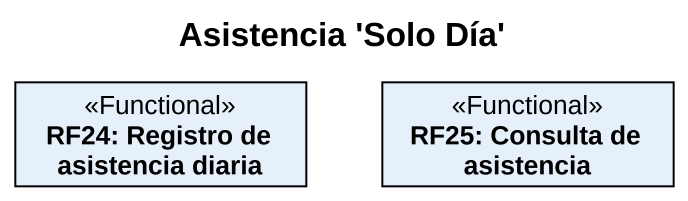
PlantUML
@startuml
title Asistencia 'Solo Día'
hide circle
hide empty members
class "RF24: Registro de asistencia diaria" as RF24_Registro_de_asistencia <<Functional>>
class "RF25: Consulta de asistencia" as RF25_Consulta_de_asistencia <<Functional>>
@enduml
